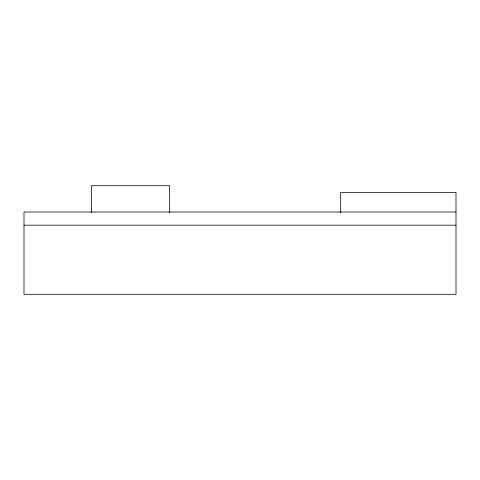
<?xml version="1.0" encoding="UTF-8"?>
<svg xmlns="http://www.w3.org/2000/svg" width="480" height="480" viewBox="0 0 480 480"><rect width="100%" height="100%" fill="white"/><g stroke="black" fill="none" stroke-linecap="round" stroke-linejoin="round"><path stroke-width="0.72" d="M456 212.022L24 212.022L24 294.306L456 294.306L456 192.48L340.668 192.48L340.668 212.676M24 225.186L456 225.186M169.554 212.622L169.554 185.694L91.392 185.694L91.392 212.622"/></g></svg>
